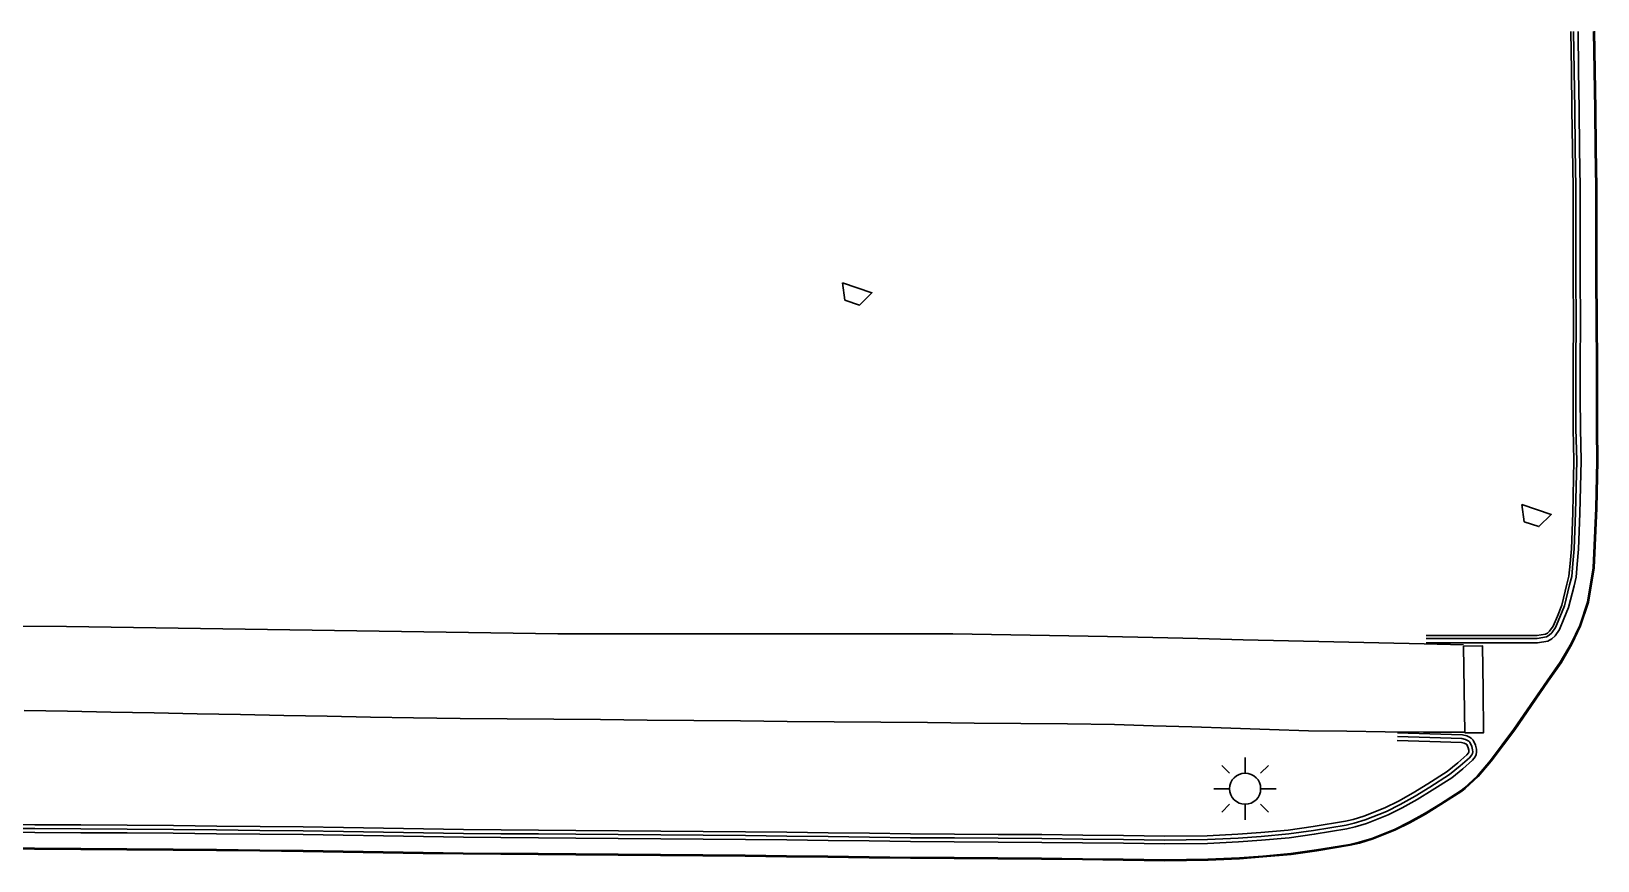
# Model space of a CAD drawing. Header units: feet. Extents: x 3174203 to 3175581, y 1715832 to 1717426.
# Drawn here: x 3174432.4 to 3174597.5, y 1716339.1 to 1716426.4 of the extents above; entities that cross this region are included whole.
import ezdxf

# ---------------------------------------------------------------- set-up
doc = ezdxf.new("R2010")
doc.units = ezdxf.units.FT
doc.header["$MEASUREMENT"] = 0
for name, color, linetype, lineweight in [('BACK_OF_CURB', 5, 'Continuous', 30), ('BOTTOM_OF_CURB', 3, 'Continuous', 30), ('FOOT_PATH', 2, 'Continuous', 30), ('GUTTER', 30, 'Continuous', 30), ('LIGHT_POLE', 5, 'Continuous', 30), ('SIGN_BOARD', 2, 'Continuous', 30), ('TOP_OF_CURB', 1, 'Continuous', 30)]:
    doc.layers.add(name, color=color, linetype=linetype, lineweight=lineweight)
doc.layers.add('HARD_SURFACE', color=71, linetype='Continuous', lineweight=30, true_color=0xbcff40)
doc.layers.add('PAVED_ROAD', color=140, linetype='Continuous', lineweight=30, true_color=0x38a9ff)

# ---------------------------------------------------------------- blocks, each defined once
blk = doc.blocks.new('SYM205')
at = {"lineweight": -2}
for p, q in [((-0.25, 0.25), (-0.375, 0.375)), ((0, 0.25), (0, 0.5)), ((0.25, 0.25), (0.375, 0.375)), ((0.25, 0), (0.5, 0)), ((-0.25, -0.25), (-0.375, -0.375)), ((0, -0.25), (0, -0.5)), ((0.25, -0.25), (0.375, -0.375))]:
    blk.add_line(p, q, dxfattribs=at)
at = {"lineweight": -2, "flags": 128}
blk.add_lwpolyline([(-0.5, 0), (-0.25, 0, 1), (0.25, 0, 1), (-0.25, 0)], format="xyb", dxfattribs=at)
blk = doc.blocks.new('SYM205_1')
at = {"layer": 'LIGHT_POLE', "ltscale": 0.25, "xscale": 26.246667, "yscale": 26.246667, "zscale": 26.246667}
blk.add_blockref('SYM205', (0, 0), dxfattribs=at)
blk = doc.blocks.new('SYM003')
at = {"layer": 'LIGHT_POLE', "ltscale": 0.25, "xscale": 0.5, "yscale": 0.5, "zscale": 0.5}
blk.add_blockref('SYM205_1', (0, 0), dxfattribs=at)
blk = doc.blocks.new('SYM207')
at = {"layer": 'SIGN_BOARD', "ltscale": 2.809322}
blk.add_3dface([(-1.322683, 1.213682), (-1.067804, -0.602562), (0.487143, -1.125157), (1.787212, 0.168493)], dxfattribs=at)
blk = doc.blocks.new('SYM008')
at = {"layer": 'SIGN_BOARD', "ltscale": 2.809322, "xscale": 0.5, "yscale": 0.5, "zscale": 0.5}
blk.add_blockref('SYM207', (0, 0), dxfattribs=at)

msp = doc.modelspace()

# ---------------------------------------------------------------- linework, layer by layer
at = {"layer": 'BACK_OF_CURB'}
for points in [[(3174594.642299, 1716426.381168, 5254.018), (3174594.699327, 1716422.273433, 5254.045728), (3174594.756355, 1716418.165698, 5254.077592), (3174594.813383, 1716414.057963, 5254.113748), (3174594.870339, 1716409.955434, 5254.153982), (3174594.870339, 1716405.259566, 5254.204078), (3174594.870339, 1716400.555387, 5254.258278), (3174594.908602, 1716395.932302, 5254.315454), (3174594.868971, 1716391.302678, 5254.376485), (3174594.868971, 1716387.925017, 5254.419076), (3174594.887259, 1716384.555416, 5254.459), (3174594.966287, 1716381.166114, 5254.461), (3174594.85111, 1716375.693713, 5254.733), (3174594.695646, 1716371.909168, 5254.89), (3174594.566946, 1716370.364116, 5254.848241), (3174594.44184, 1716369.037436, 5254.832739), (3174594.230484, 1716368.185836, 5254.860834), (3174593.687277, 1716365.968829, 5255.012238), (3174593.213162, 1716364.81875, 5255.013172), (3174592.77645, 1716363.752514, 5255.005), (3174592.403274, 1716363.233996, 5254.937), (3174592.184542, 1716363.032005, 5254.909), (3174591.95864, 1716362.904881, 5254.893), (3174591.054778, 1716362.754174, 5254.893), (3174587.215093, 1716362.754174, 5254.985), (3174583.3133, 1716362.754174, 5255.235), (3174579.411508, 1716362.754174, 5255.253)], [(3174427.94397, 1716342.868611, 5251.309), (3174432.807703, 1716342.839061, 5251.429), (3174437.675323, 1716342.809487, 5251.604), (3174442.542942, 1716342.779913, 5251.742), (3174447.412408, 1716342.750328, 5251.992), (3174451.976173, 1716342.701873, 5251.995), (3174456.538092, 1716342.653437, 5252.13), (3174461.102086, 1716342.604979, 5252.272428), (3174465.325386, 1716342.53858, 5252.399606), (3174469.546612, 1716342.472213, 5252.522493), (3174473.767839, 1716342.405847, 5252.644225), (3174477.986128, 1716342.339527, 5252.765185), (3174481.930296, 1716342.306019, 5252.880749), (3174485.8774, 1716342.272486, 5252.996937), (3174489.824082, 1716342.238957, 5253.115), (3174494.289989, 1716342.205661, 5253.205), (3174498.756319, 1716342.172361, 5253.451), (3174503.222648, 1716342.139062, 5253.46), (3174507.69115, 1716342.105746, 5253.568864), (3174512.041638, 1716342.050063, 5253.671588), (3174516.389955, 1716341.994409, 5253.771), (3174520.738272, 1716341.938754, 5253.981), (3174525.083989, 1716341.883132, 5254.013), (3174529.68955, 1716341.853653, 5254.104869), (3174534.297713, 1716341.824157, 5254.195432), (3174538.908158, 1716341.794646, 5254.290894), (3174543.211507, 1716341.742922, 5254.380996), (3174547.512997, 1716341.691221, 5254.469382), (3174551.852928, 1716341.634521, 5254.559285), (3174556.336341, 1716341.680838, 5254.655791), (3174559.568754, 1716341.836059, 5254.722951), (3174561.976592, 1716342.01737, 5254.772018), (3174564.871057, 1716342.275913, 5254.826838), (3174567.473459, 1716342.636794, 5254.873), (3174570.88301, 1716343.205292, 5254.951), (3174571.713268, 1716343.388148, 5255.011), (3174572.84319, 1716343.741397, 5255.010566), (3174575.045188, 1716344.610973, 5255.08819), (3174576.473539, 1716345.332666, 5255.152), (3174578.036683, 1716346.194949, 5255.095), (3174579.578813, 1716347.150003, 5255.082036), (3174581.618387, 1716348.45136, 5255.061062), (3174582.71886, 1716349.352126, 5255.050084), (3174583.674409, 1716350.183388, 5255.04078), (3174583.854205, 1716350.420061, 5255.039298), (3174583.874789, 1716350.46419, 5255.040066), (3174583.886984, 1716350.537386, 5255.044893), (3174583.880037, 1716350.683321, 5255.05677), (3174583.812375, 1716350.954083, 5255.076027), (3174583.67029, 1716351.273909, 5255.098419), (3174583.631616, 1716351.309836, 5255.105856), (3174583.549321, 1716351.364723, 5255.111338), (3174583.406283, 1716351.436271, 5255.114684), (3174583.101542, 1716351.512489, 5255.119077), (3174579.772481, 1716351.610497, 5255.180238), (3174576.355465, 1716351.711095, 5255.243)]]:
    msp.add_polyline3d(points, dxfattribs=at)
at = {"layer": 'BOTTOM_OF_CURB'}
for points in [[(3174595.392346, 1716426.391581, 5253.633612), (3174595.449374, 1716422.283846, 5253.706594), (3174595.506402, 1716418.176111, 5253.682), (3174595.56343, 1716414.068376, 5253.66), (3174595.620458, 1716409.960641, 5253.663), (3174595.620458, 1716405.259566, 5253.733), (3174595.620458, 1716400.558491, 5253.820722), (3174595.658748, 1716395.932195, 5253.905875), (3174595.61909, 1716391.299467, 5253.985325), (3174595.61909, 1716387.927053, 5254.042224), (3174595.637331, 1716384.566196, 5254.092), (3174595.71659, 1716381.166965, 5254.119), (3174595.600905, 1716375.670425, 5254.303), (3174595.444486, 1716371.862619, 5254.365346), (3174595.314137, 1716370.297768, 5254.392453), (3174595.183787, 1716368.915482, 5254.419), (3174594.975228, 1716368.002652, 5254.440715), (3174594.401691, 1716365.733618, 5254.486317), (3174593.906363, 1716364.533898, 5254.507746), (3174593.437105, 1716363.38634, 5254.532501), (3174592.967847, 1716362.734319, 5254.552037), (3174592.628939, 1716362.421349, 5254.567052), (3174592.211821, 1716362.186621, 5254.586518), (3174591.116885, 1716362.004055, 5254.63642), (3174587.215093, 1716362.004055, 5254.816786), (3174583.3133, 1716362.004055, 5254.997681), (3174579.411508, 1716362.004055, 5255.176)], [(3174427.935144, 1716342.05571, 5250.94584), (3174432.802764, 1716342.026136, 5251.094614), (3174437.670384, 1716341.996563, 5251.243962), (3174442.538003, 1716341.966989, 5251.394129), (3174447.405623, 1716341.937415, 5251.540828), (3174451.967542, 1716341.888979, 5251.677686), (3174456.529461, 1716341.840543, 5251.810861), (3174461.09138, 1716341.792107, 5251.93999), (3174465.312607, 1716341.725741, 5252.056), (3174469.533833, 1716341.659374, 5252.17225), (3174473.755059, 1716341.593008, 5252.293437), (3174477.976285, 1716341.526641, 5252.415922), (3174481.92339, 1716341.493109, 5252.528), (3174485.870494, 1716341.459576, 5252.63525), (3174489.817599, 1716341.426044, 5252.745359), (3174494.283928, 1716341.392744, 5252.867173), (3174498.750258, 1716341.359445, 5252.98565), (3174503.216588, 1716341.326145, 5253.101), (3174507.682917, 1716341.292845, 5253.211949), (3174512.031234, 1716341.237191, 5253.319899), (3174516.379551, 1716341.181536, 5253.424004), (3174520.727868, 1716341.125881, 5253.527419), (3174525.076185, 1716341.070226, 5253.62709), (3174529.684347, 1716341.04073, 5253.728957), (3174534.292509, 1716341.011234, 5253.826693), (3174538.900671, 1716340.981738, 5253.928877), (3174543.201737, 1716340.930042, 5254.024094), (3174547.502802, 1716340.878346, 5254.11533), (3174551.851817, 1716340.821527, 5254.203709), (3174556.360045, 1716340.8681, 5254.294697), (3174559.61878, 1716341.024585, 5254.357899), (3174562.043279, 1716341.207151, 5254.401749), (3174564.963106, 1716341.46796, 5254.449314), (3174567.596164, 1716341.833092, 5254.495132), (3174571.037389, 1716342.40687, 5254.561), (3174571.922368, 1716342.601778, 5254.57814), (3174573.114134, 1716342.974362, 5254.598083), (3174575.37849, 1716343.868563, 5254.636), (3174576.853301, 1716344.61373, 5254.661164), (3174578.447288, 1716345.493028, 5254.686974), (3174580.011481, 1716346.461745, 5254.708969), (3174582.09614, 1716347.791869, 5254.735085), (3174583.243215, 1716348.73078, 5254.747348), (3174584.271113, 1716349.624981, 5254.758), (3174584.554158, 1716349.997565, 5254.762), (3174584.658437, 1716350.221115, 5254.767), (3174584.703129, 1716350.489375, 5254.774), (3174584.688232, 1716350.802345, 5254.78439), (3174584.583952, 1716351.219639, 5254.802), (3174584.345599, 1716351.75616, 5254.827936), (3174584.13704, 1716351.949903, 5254.843), (3174583.958275, 1716352.06913, 5254.855), (3174583.690127, 1716352.20326, 5254.872), (3174583.213421, 1716352.322487, 5254.89593), (3174579.796404, 1716352.423084, 5255.049), (3174576.379387, 1716352.523682, 5255.2)]]:
    msp.add_polyline3d(points, dxfattribs=at)
at = {"layer": 'FOOT_PATH'}
for points in [[(3174583.336639, 1716361.774819, 5254.986535), (3174579.192207, 1716361.875914, 5255.197), (3174574.424059, 1716361.989362, 5255.278), (3174569.655911, 1716362.102809, 5255.224), (3174564.887764, 1716362.216257, 5255.145054), (3174560.119616, 1716362.329704, 5255.068), (3174555.351468, 1716362.443152, 5255.055), (3174550.58332, 1716362.556599, 5254.922), (3174545.815173, 1716362.670047, 5254.850122), (3174541.739485, 1716362.740774, 5254.787697), (3174537.663797, 1716362.811502, 5254.721975), (3174533.588108, 1716362.882229, 5254.656), (3174529.51242, 1716362.952957, 5254.514), (3174524.890716, 1716362.952957, 5254.408856), (3174520.269012, 1716362.952957, 5254.397), (3174515.647308, 1716362.952957, 5254.273336), (3174511.025604, 1716362.952957, 5254.148531), (3174506.4039, 1716362.952957, 5254.025022), (3174501.782196, 1716362.952957, 5253.89695), (3174497.160492, 1716362.952957, 5253.768172), (3174492.538788, 1716362.952957, 5253.635479), (3174487.917084, 1716362.952957, 5253.504006), (3174483.21199, 1716363.021541, 5253.370923), (3174478.506896, 1716363.090125, 5253.242031), (3174473.801803, 1716363.158709, 5253.11725), (3174469.096709, 1716363.227293, 5252.9915), (3174464.391615, 1716363.295877, 5252.865973), (3174459.686522, 1716363.364462, 5252.736342), (3174454.981428, 1716363.433046, 5252.602436), (3174450.276335, 1716363.50163, 5252.46775), (3174445.571241, 1716363.570214, 5252.330915), (3174440.866147, 1716363.638798, 5252.194606), (3174436.161054, 1716363.707382, 5252.061203), (3174431.234507, 1716363.763964, 5251.924124)], [(3174431.699348, 1716354.874178, 5251.699729), (3174436.257107, 1716354.786886, 5251.838863), (3174440.814866, 1716354.699595, 5251.978728), (3174445.372624, 1716354.612303, 5252.115239), (3174449.930383, 1716354.525012, 5252.251141), (3174454.488142, 1716354.43772, 5252.383687), (3174459.045901, 1716354.350429, 5252.514), (3174463.603659, 1716354.263137, 5252.645281), (3174468.161418, 1716354.175846, 5252.77375), (3174472.719177, 1716354.088554, 5252.902635), (3174477.640762, 1716354.043364, 5253.038552), (3174482.562348, 1716353.998174, 5253.171123), (3174487.483934, 1716353.952984, 5253.300176), (3174492.405519, 1716353.907794, 5253.428585), (3174497.327105, 1716353.862605, 5253.555894), (3174502.248691, 1716353.817415, 5253.686836), (3174507.170276, 1716353.772225, 5253.815101), (3174512.091862, 1716353.727035, 5253.941976), (3174517.013448, 1716353.681845, 5254.065), (3174521.935033, 1716353.636655, 5254.299), (3174526.856619, 1716353.591465, 5254.304), (3174531.778205, 1716353.546275, 5254.405712), (3174536.69979, 1716353.501085, 5254.50275), (3174541.621376, 1716353.455895, 5254.595172), (3174546.542962, 1716353.410705, 5254.685042), (3174550.63162, 1716353.271732, 5254.75625), (3174554.720278, 1716353.132759, 5254.827739), (3174558.808937, 1716352.993786, 5254.895504), (3174562.897595, 1716352.854813, 5254.966688), (3174566.986253, 1716352.715839, 5255.039284), (3174571.030705, 1716352.677956, 5255.115), (3174575.075158, 1716352.640073, 5255.185), (3174579.11961, 1716352.602189, 5255.076), (3174583.453299, 1716352.590995, 5254.852075)]]:
    msp.add_polyline3d(points, dxfattribs=at)
at = {"layer": 'GUTTER'}
msp.add_polyline3d([(3174597.03844, 1716426.414434, 5253.648), (3174597.095507, 1716422.303842, 5253.667278), (3174597.152575, 1716418.193251, 5253.687), (3174597.209642, 1716414.082659, 5253.668), (3174597.26671, 1716409.972067, 5253.741), (3174597.26671, 1716405.268686, 5253.819061), (3174597.26671, 1716400.565304, 5253.895706), (3174597.304993, 1716395.939801, 5253.967126), (3174597.343277, 1716391.314299, 5254.036547), (3174597.34981, 1716387.926609, 5254.091154), (3174597.356343, 1716384.53892, 5254.149767), (3174597.362876, 1716381.15123, 5254.212588), (3174597.258617, 1716376.197584, 5254.305422), (3174596.987464, 1716369.903425, 5254.428808), (3174596.394369, 1716366.297747, 5254.501138), (3174595.573162, 1716363.833106, 5254.548533), (3174594.660709, 1716361.916163, 5254.584026), (3174593.520144, 1716359.953578, 5254.617739), (3174592.157168, 1716357.999551, 5254.652), (3174588.644225, 1716352.887703, 5254.794), (3174586.180603, 1716349.601515, 5254.811), (3174584.811924, 1716348.004062, 5254.798), (3174583.428128, 1716346.723165, 5254.766061), (3174583.077971, 1716346.436551, 5254.761455), (3174580.900654, 1716345.047308, 5254.73844), (3174579.29112, 1716344.05051, 5254.719249), (3174577.633747, 1716343.136246, 5254.700412), (3174576.063458, 1716342.342837, 5254.682975), (3174573.670952, 1716341.398029, 5254.656), (3174572.35209, 1716340.985712, 5254.638), (3174571.354652, 1716340.766036, 5254.622), (3174567.848336, 1716340.181404, 5254.572923), (3174565.152277, 1716339.807535, 5254.533602), (3174562.180328, 1716339.542071, 5254.487003), (3174559.721589, 1716339.356927, 5254.444714), (3174556.408758, 1716339.197844, 5254.386998), (3174551.849533, 1716339.150744, 5254.302375), (3174547.48185, 1716339.207807, 5254.217309), (3174543.183567, 1716339.25947, 5254.129541), (3174538.885285, 1716339.311132, 5254.037743), (3174534.276906, 1716339.34063, 5253.935321), (3174529.668526, 1716339.370127, 5253.83275), (3174525.060147, 1716339.399625, 5253.729761), (3174520.71161, 1716339.455283, 5253.628417), (3174516.363073, 1716339.51094, 5253.522842), (3174512.014536, 1716339.566598, 5253.416496), (3174507.665999, 1716339.622255, 5253.305943), (3174503.200568, 1716339.655548, 5253.188402), (3174498.735137, 1716339.688841, 5253.069944), (3174494.269706, 1716339.722134, 5252.951498), (3174489.804274, 1716339.755427, 5252.829734), (3174485.854869, 1716339.788979, 5252.72148), (3174481.905463, 1716339.822531, 5252.61), (3174477.956057, 1716339.856083, 5252.49376), (3174473.734388, 1716339.922457, 5252.369), (3174469.512719, 1716339.98883, 5252.24475), (3174465.291049, 1716340.055204, 5252.12), (3174461.06938, 1716340.121577, 5251.995839), (3174456.510146, 1716340.169984, 5251.86525), (3174451.950913, 1716340.218392, 5251.734499), (3174447.391679, 1716340.266799, 5251.606795), (3174442.523011, 1716340.296379, 5251.471), (3174437.654343, 1716340.325959, 5251.331036), (3174432.785674, 1716340.35554, 5251.190525), (3174427.917006, 1716340.38512, 5251.047)], dxfattribs=at)
at = {"layer": 'HARD_SURFACE'}
msp.add_polyline3d([(3174583.454412, 1716352.504847, 5254.851), (3174583.395352, 1716357.072865, 5254.908), (3174583.336291, 1716361.640884, 5254.987), (3174585.331458, 1716361.66668, 5254.892), (3174585.390519, 1716357.098661, 5254.839), (3174585.449579, 1716352.530643, 5254.771)], close=True, dxfattribs=at)
at = {"layer": 'PAVED_ROAD'}
msp.add_polyline3d([(3174597.13843, 1716426.415822, 5253.632), (3174597.195498, 1716422.305231, 5253.65558), (3174597.252565, 1716418.194639, 5253.675), (3174597.309633, 1716414.084047, 5253.682), (3174597.36671, 1716409.972762, 5253.751), (3174597.36671, 1716405.268686, 5253.830568), (3174597.36671, 1716400.565718, 5253.905288), (3174597.40499, 1716395.940629, 5253.974513), (3174597.443276, 1716391.314809, 5254.043073), (3174597.44981, 1716387.926802, 5254.097157), (3174597.456343, 1716384.539113, 5254.155227), (3174597.462878, 1716381.150275, 5254.217454), (3174597.358572, 1716376.194379, 5254.309412), (3174597.087112, 1716369.893121, 5254.431657), (3174596.491754, 1716366.273675, 5254.503487), (3174595.666094, 1716363.79567, 5254.5509), (3174594.749235, 1716361.869471, 5254.586492), (3174593.604527, 1716359.899758, 5254.620676), (3174592.239385, 1716357.942627, 5254.656), (3174588.725473, 1716352.829368, 5254.799), (3174586.258661, 1716349.538925, 5254.812), (3174584.884099, 1716347.934605, 5254.8), (3174583.493824, 1716346.64771, 5254.768979), (3174583.136739, 1716346.355427, 5254.764296), (3174580.953877, 1716344.962645, 5254.741411), (3174579.341629, 1716343.964166, 5254.724002), (3174577.680461, 1716343.04781, 5254.704641), (3174576.104458, 1716342.251513, 5254.687), (3174573.704281, 1716341.303676, 5254.658), (3174572.377811, 1716340.88898, 5254.642377), (3174571.373643, 1716340.667822, 5254.628), (3174567.86343, 1716340.08254, 5254.57826), (3174565.1636, 1716339.708149, 5254.540522), (3174562.188532, 1716339.442406, 5254.495494), (3174559.727743, 1716339.257107, 5254.454231), (3174556.411674, 1716339.097869, 5254.39418), (3174551.849396, 1716339.050738, 5254.310682), (3174547.480596, 1716339.107815, 5254.2264), (3174543.182366, 1716339.159477, 5254.138875), (3174538.884364, 1716339.211136, 5254.046908), (3174534.276266, 1716339.240632, 5253.944158), (3174529.667886, 1716339.27013, 5253.841346), (3174525.059187, 1716339.299629, 5253.737936), (3174520.71033, 1716339.355291, 5253.636275), (3174516.361793, 1716339.410948, 5253.53042), (3174512.013256, 1716339.466606, 5253.423799), (3174507.664986, 1716339.52226, 5253.312997), (3174503.199822, 1716339.555551, 5253.195215), (3174498.734391, 1716339.588844, 5253.07525), (3174494.26896, 1716339.622137, 5252.959938), (3174489.803477, 1716339.65543, 5252.839725), (3174485.854019, 1716339.688983, 5252.731), (3174481.904613, 1716339.722535, 5252.618), (3174477.954846, 1716339.75609, 5252.502277), (3174473.732816, 1716339.822469, 5252.376747), (3174469.511147, 1716339.888842, 5252.253), (3174465.289477, 1716339.955216, 5252.127498), (3174461.068063, 1716340.021585, 5252.00268), (3174456.509085, 1716340.06999, 5251.873002), (3174451.949851, 1716340.118397, 5251.738998), (3174447.390844, 1716340.166802, 5251.609849), (3174442.522403, 1716340.196381, 5251.475001), (3174437.653735, 1716340.225961, 5251.336284), (3174432.785067, 1716340.255542, 5251.197061), (3174427.915921, 1716340.285125, 5251.055)], dxfattribs=at)
at = {"layer": 'TOP_OF_CURB'}
for points in [[(3174594.931054, 1716426.385177, 5254.018), (3174594.988082, 1716422.277442, 5254.045728), (3174595.04511, 1716418.169707, 5254.077592), (3174595.102138, 1716414.061972, 5254.113748), (3174595.159121, 1716409.957438, 5254.153982), (3174595.159121, 1716405.259566, 5254.204078), (3174595.159121, 1716400.556582, 5254.258278), (3174595.197395, 1716395.932261, 5254.315454), (3174595.157753, 1716391.301442, 5254.376485), (3174595.157753, 1716387.925801, 5254.419076), (3174595.176024, 1716384.559566, 5254.459), (3174595.255141, 1716381.166442, 5254.461), (3174595.139768, 1716375.684747, 5254.733), (3174594.983936, 1716371.891247, 5254.89), (3174594.854601, 1716370.338573, 5254.848241), (3174594.727321, 1716368.988829, 5254.832739), (3174594.510868, 1716368.116693, 5254.860834), (3174593.962574, 1716365.878925, 5255.012238), (3174593.480273, 1716364.70899, 5255.013172), (3174593.030761, 1716363.611502, 5255.005), (3174592.620625, 1716363.041629, 5254.937), (3174592.355627, 1716362.796913, 5254.909), (3174592.05611, 1716362.628364, 5254.893), (3174591.078688, 1716362.465391, 5254.893), (3174587.215093, 1716362.465391, 5254.985), (3174583.3133, 1716362.465391, 5255.235), (3174579.411508, 1716362.465391, 5255.253)], [(3174427.939502, 1716342.457079, 5251.309), (3174432.805203, 1716342.427517, 5251.429), (3174437.672822, 1716342.397943, 5251.604), (3174442.540442, 1716342.368369, 5251.742), (3174447.408973, 1716342.33879, 5251.992), (3174451.971804, 1716342.290344, 5251.995), (3174456.533723, 1716342.241908, 5252.13), (3174461.096666, 1716342.193462, 5252.272428), (3174465.318917, 1716342.127079, 5252.399606), (3174469.540143, 1716342.060713, 5252.522493), (3174473.761369, 1716341.994346, 5252.644225), (3174477.981145, 1716341.928002, 5252.765185), (3174481.9268, 1716341.894482, 5252.880749), (3174485.873904, 1716341.86095, 5252.996937), (3174489.8208, 1716341.827419, 5253.115), (3174494.286921, 1716341.794121, 5253.205), (3174498.75325, 1716341.760821, 5253.451), (3174503.21958, 1716341.727521, 5253.46), (3174507.686982, 1716341.694214, 5253.568864), (3174512.036371, 1716341.638545, 5253.671588), (3174516.384688, 1716341.582891, 5253.771), (3174520.733005, 1716341.527236, 5253.981), (3174525.080038, 1716341.471598, 5254.013), (3174529.686916, 1716341.44211, 5254.104869), (3174534.295078, 1716341.412614, 5254.195432), (3174538.904368, 1716341.38311, 5254.290894), (3174543.206561, 1716341.331401, 5254.380996), (3174547.507836, 1716341.279702, 5254.469382), (3174551.852366, 1716341.222942, 5254.559285), (3174556.348341, 1716341.269388, 5254.655791), (3174559.59408, 1716341.425249, 5254.722951), (3174562.010352, 1716341.607196, 5254.772018), (3174564.917657, 1716341.866886, 5254.826838), (3174567.535579, 1716342.229919, 5254.873), (3174570.961165, 1716342.80109, 5254.951), (3174571.819125, 1716342.990047, 5255.011), (3174572.980356, 1716343.353085, 5255.019191), (3174575.213923, 1716344.235127, 5255.08819), (3174576.665794, 1716344.968704, 5255.152), (3174578.244552, 1716345.839601, 5255.095), (3174579.797852, 1716346.801572, 5255.082036), (3174581.86025, 1716348.117492, 5255.061062), (3174582.984315, 1716349.037569, 5255.050084), (3174583.976491, 1716349.900694, 5255.04078), (3174584.208557, 1716350.206171, 5255.039298), (3174584.271512, 1716350.341133, 5255.040066), (3174584.300158, 1716350.51308, 5255.044893), (3174584.289187, 1716350.743577, 5255.05677), (3174584.202987, 1716351.088521, 5255.076027), (3174584.012166, 1716351.518049, 5255.098419), (3174583.887488, 1716351.633871, 5255.105856), (3174583.756354, 1716351.72133, 5255.111338), (3174583.54998, 1716351.82456, 5255.114684), (3174583.158181, 1716351.922551, 5255.119077), (3174579.784592, 1716352.02187, 5255.180238), (3174576.367575, 1716352.122468, 5255.243)]]:
    msp.add_polyline3d(points, dxfattribs=at)

# ---------------------------------------------------------------- block references
at = {"layer": 'LIGHT_POLE', "ltscale": 0.25, "xscale": 0.5, "yscale": 0.5, "zscale": 0.5}
msp.add_blockref('SYM003', (3174560.318, 1716346.6322, 5255.5044), dxfattribs=at)
at = {"layer": 'SIGN_BOARD', "ltscale": 2.809322, "xscale": 2, "yscale": 2, "zscale": 2}
for p in [(3174519.219, 1716398.705, 5253.377), (3174590.7932, 1716375.3611, 5254.9235)]:
    msp.add_blockref('SYM008', p, dxfattribs=at)

doc.saveas('drawing.dxf')
